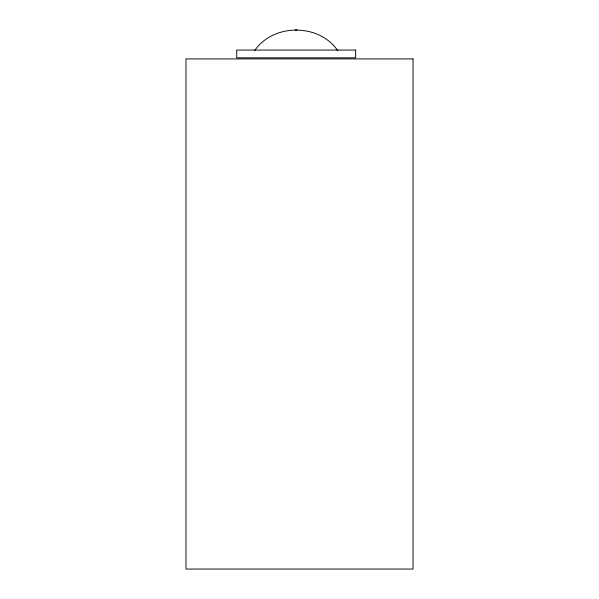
<?xml version="1.0" encoding="UTF-8"?>
<svg xmlns="http://www.w3.org/2000/svg" width="599" height="599" viewBox="0 0 599 599"><rect width="100%" height="100%" fill="white"/><g stroke="black" fill="none" stroke-linecap="round" stroke-linejoin="round"><path stroke-width="0.9" d="M254.53 50.78C273.077 23.219 319.282 23.219 337.821 50.78M297.156 29.95L295.195 29.95M355.634 50.069L236.717 50.069L236.717 57.818L355.634 57.818L355.634 50.069M413.033 58.912L185.967 58.912L185.967 569.05L413.033 569.05L413.033 58.912"/></g></svg>
